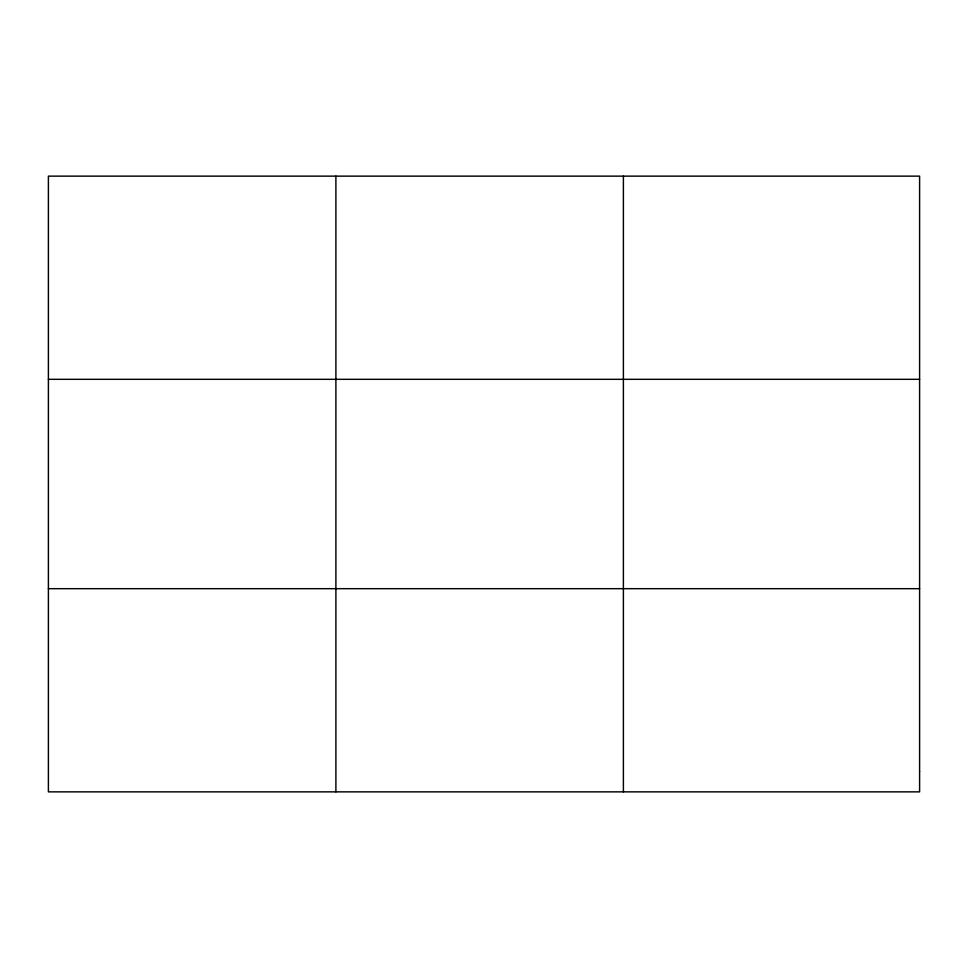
<?xml version="1.0" encoding="UTF-8"?>
<svg xmlns="http://www.w3.org/2000/svg" width="968" height="968" viewBox="0 0 968 968"><rect width="100%" height="100%" fill="white"/><g stroke="black" fill="none" stroke-linecap="round" stroke-linejoin="round"><path stroke-width="1.45" d="M335.896 176.14L335.896 791.86M623.392 176.14L623.392 791.86M48.4 379.323L919.6 379.323M48.4 588.677L919.6 588.677M919.6 771.544L919.6 791.86L48.4 791.86L48.4 176.14L919.6 176.14L919.6 771.544"/></g></svg>
